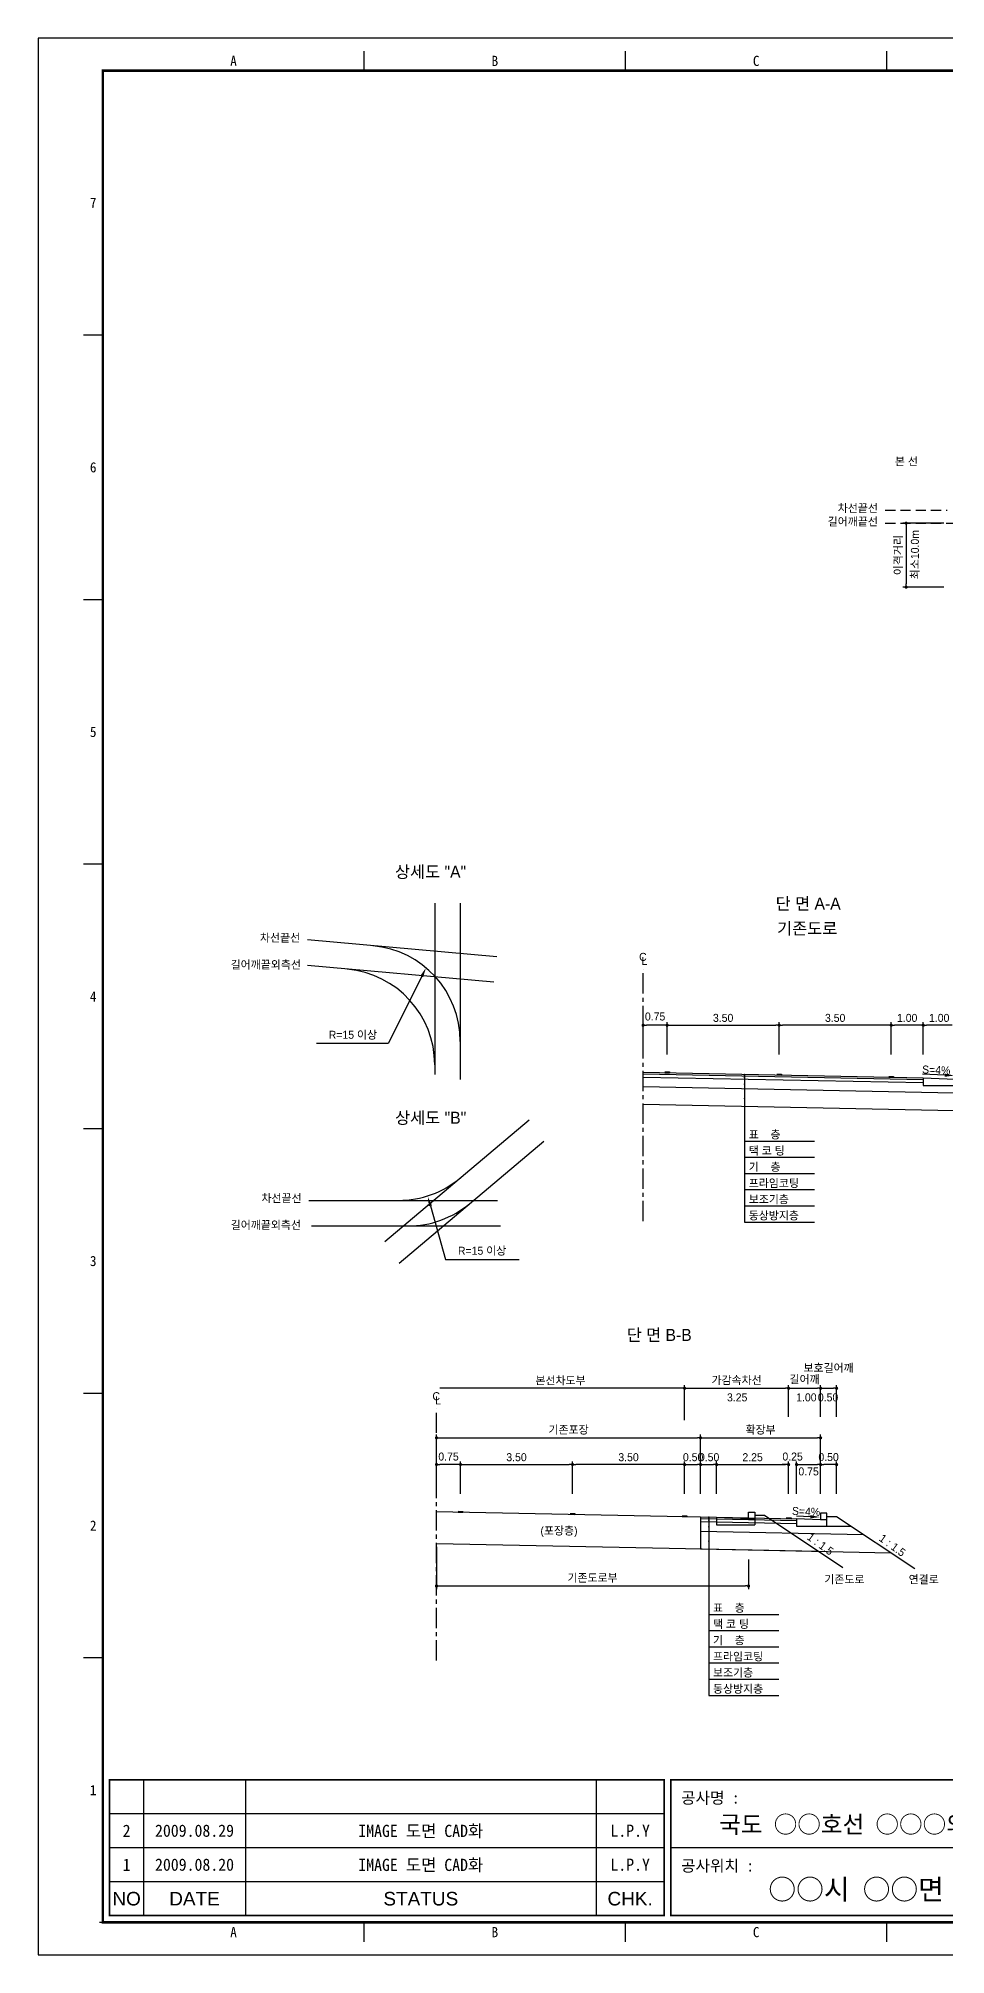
# Model space of a CAD drawing. Header units: millimetres. Extents: x 658 to 1081, y -42 to 257.
# Drawn here: x 657.9 to 799.6, y -42 to 257.4 of the extents above; entities that cross this region are included whole.
import ezdxf
from ezdxf.enums import TextEntityAlignment as Align

# ---------------------------------------------------------------- set-up
doc = ezdxf.new("R2010")
doc.units = ezdxf.units.MM
doc.linetypes.add('CENTER', pattern=[50.8, 31.75, -6.35, 6.35, -6.35])
doc.linetypes.add('HIDDEN', pattern=[9.525, 6.35, -3.175])
for name, color, linetype in [('CC-GSTR-0004', 4, 'Continuous'), ('CZ-DIMT-0002', 7, 'Continuous'), ('CZ-EXST-0002', 1, 'Continuous'), ('CZ-LIN1-0007', 7, 'Continuous'), ('CZ-LIN2-0003', 3, 'Continuous'), ('CZ-LINE-0001', 7, 'Continuous'), ('CZ-TEXT-BOX0', 7, 'Continuous'), ('TITLE', 7, 'Continuous')]:
    doc.layers.add(name, color=color, linetype=linetype)
doc.styles.add('견고딕', font='arial.ttf')
doc.styles.add('돋움', font='')
doc.styles.add('돋음체', font='')
doc.styles.get('돋움').set_extended_font_data('Dotum')
doc.styles.get('돋음체').set_extended_font_data('DotumChe')

# ---------------------------------------------------------------- blocks, each defined once
blk = doc.blocks.new('_Dot')
at = {"color": 0, "linetype": 'ByBlock', "lineweight": -2}
blk.add_line((-0.5, 0), (-1, 0), dxfattribs=at)
at = {"color": 0, "linetype": 'ByBlock', "const_width": 0.5}
blk.add_lwpolyline([(-0.25, 0, 1), (0.25, 0, 1)], format="xyb", close=True, dxfattribs=at)

msp = doc.modelspace()

# ---------------------------------------------------------------- hatches: boundary and pattern name
at = {"layer": 'CZ-LIN1-0007'}
for points in [[(756.49, 95.76), (756.49, 95.89), (755.74, 95.9), (755.74, 95.78)], [(773.99, 95.41), (773.99, 95.54), (773.24, 95.55), (773.24, 95.43)], [(791.49, 95.06), (791.49, 95.19), (790.74, 95.2), (790.74, 95.08)], [(724.22, 27.13), (724.22, 27.25), (723.47, 27.27), (723.47, 27.14)], [(741.72, 26.78), (741.72, 26.9), (740.97, 26.92), (740.97, 26.79)], [(759.22, 26.43), (759.22, 26.55), (758.47, 26.57), (758.47, 26.44)], [(775.47, 26.1), (775.47, 26.23), (774.72, 26.24), (774.72, 26.12)]]:
    msp.add_hatch(color=256, dxfattribs=at).paths.add_polyline_path(points)

# ---------------------------------------------------------------- linework, layer by layer
at = {"color": 0, "linetype": 'ByBlock', "lineweight": -2}
msp.add_line((758.59, 46.48), (758.34, 46.48), dxfattribs=at)
at = {"color": 0, "linetype": 'ByBlock', "const_width": 0.25}
msp.add_lwpolyline([(758.72, 46.48, 1), (758.97, 46.48, 1)], format="xyb", close=True, dxfattribs=at)
at = {"layer": 'CC-GSTR-0004'}
for p, q in [((796.12, 94.97), (796.12, 93.77)), ((796.12, 94.97), (801.12, 94.77)), ((796.12, 93.77), (802.12, 93.77))]:
    msp.add_line(p, q, dxfattribs=at)
msp.add_lwpolyline([(781.09, 25.94), (780.09, 25.94), (776.34, 26.09), (776.34, 24.94), (781.09, 24.94), (781.09, 26.94), (780.09, 26.94), (780.09, 25.94)], dxfattribs=at)
at = {"layer": 'CZ-EXST-0002'}
for p, q in [((719.82, 122.25), (719.82, 95.47)), ((723.81, 122.25), (723.81, 94.73)), ((729.52, 113.88), (699.93, 116.51)), ((729.03, 109.91), (699.93, 112.5)), ((712.03, 69.41), (734.58, 88.39)), ((714.24, 66.04), (736.84, 85.07)), ((700.15, 75.83), (729.63, 75.83)), ((700.57, 71.83), (730.11, 71.83)), ((720.09, 27.21), (763.84, 26.34)), ((768.84, 26.14), (768.84, 27.14)), ((768.84, 27.14), (769.84, 27.14)), ((769.84, 27.14), (769.84, 25.14)), ((763.84, 26.34), (763.84, 25.14)), ((763.84, 26.34), (768.84, 26.14)), ((763.84, 25.14), (769.84, 25.14)), ((768.84, 26.14), (769.84, 26.14)), ((769.84, 26.64), (771.34, 26.64)), ((771.34, 26.64), (783.55, 18.5)), ((720.09, 22.21), (779.77, 21.02))]:
    msp.add_line(p, q, dxfattribs=at)
at = {"layer": 'CZ-LIN1-0007'}
for p, q in [((755.74, 95.9), (756.49, 95.89)), ((756.49, 95.89), (756.49, 95.76)), ((755.74, 95.78), (756.49, 95.76)), ((773.24, 95.55), (773.99, 95.54)), ((773.24, 95.43), (773.99, 95.41)), ((773.99, 95.54), (773.99, 95.41)), ((790.74, 95.2), (791.49, 95.19)), ((790.74, 95.08), (791.49, 95.06)), ((791.49, 95.19), (791.49, 95.06)), ((723.47, 27.27), (724.22, 27.25)), ((723.47, 27.14), (724.22, 27.13)), ((724.22, 27.25), (724.22, 27.13)), ((740.97, 26.92), (741.72, 26.9)), ((740.97, 26.79), (741.72, 26.78)), ((741.72, 26.9), (741.72, 26.78)), ((758.47, 26.57), (759.22, 26.55)), ((758.47, 26.44), (759.22, 26.43)), ((759.22, 26.55), (759.22, 26.43)), ((774.72, 26.24), (775.47, 26.23)), ((774.72, 26.12), (775.47, 26.1)), ((775.47, 26.23), (775.47, 26.1))]:
    msp.add_line(p, q, dxfattribs=at)
at = {"layer": 'CZ-LIN2-0003'}
for p, q in [((752.37, 95.85), (796.12, 94.97)), ((752.37, 95.6), (796.12, 94.72)), ((752.37, 95.1), (796.12, 94.22)), ((752.37, 93.6), (807.79, 92.49)), ((752.37, 90.85), (812.05, 89.65)), ((761.34, 26.39), (761.34, 21.39)), ((761.34, 26.39), (776.34, 26.09)), ((761.34, 26.14), (776.34, 25.84)), ((761.34, 25.64), (776.34, 25.34)), ((761.34, 24.14), (786.81, 23.63)), ((781.09, 26.44), (782.59, 26.44)), ((781.09, 24.94), (784.84, 24.94)), ((782.59, 26.44), (794.8, 18.3)), ((761.34, 21.39), (791.06, 20.79))]:
    msp.add_line(p, q, dxfattribs=at)
for centre, start, end in [((708.81, 100.66), 0, 84.9204), ((704.82, 97), 0, 84.9204), ((714.18, 90.83), 270, 310.097), ((715.64, 86.83), 270, 310.097)]:
    msp.add_arc(centre, 15, start, end, dxfattribs=at)
at = {"layer": 'CZ-LINE-0001', "linetype": 'HIDDEN', "ltscale": 0.25}
for p, q in [((790.19, 183.63), (799.85, 183.63)), ((790.19, 181.63), (836.41, 181.63))]:
    msp.add_line(p, q, dxfattribs=at)
at = {"layer": 'CZ-LINE-0001'}
for p, q in [((799.35, 181.63), (792.96, 181.63)), ((793.46, 181.13), (793.46, 172.13)), ((799.35, 171.63), (792.96, 171.63)), ((752.37, 98.64), (752.37, 103.69)), ((755.62, 103.19), (752.87, 103.19)), ((756.12, 98.64), (756.12, 103.69)), ((756.12, 98.64), (756.12, 103.69)), ((756.62, 103.19), (773.12, 103.19)), ((773.62, 98.64), (773.62, 103.69)), ((773.62, 98.64), (773.62, 103.69)), ((790.62, 103.19), (774.12, 103.19)), ((791.12, 98.64), (791.12, 103.69)), ((791.12, 98.64), (791.12, 103.69)), ((795.62, 103.19), (791.62, 103.19)), ((796.12, 98.64), (796.12, 103.69)), ((796.12, 98.64), (796.12, 103.69)), ((800.62, 103.19), (796.62, 103.19)), ((768.22, 95.53), (768.22, 72.45)), ((768.22, 85.1), (779.15, 85.1)), ((768.22, 82.57), (779.15, 82.57)), ((768.22, 80.04), (779.15, 80.04)), ((768.22, 77.51), (779.15, 77.51)), ((768.22, 74.98), (779.15, 74.98)), ((768.22, 72.45), (779.15, 72.45)), ((758.34, 46.48), (720.59, 46.48)), ((758.84, 41.51), (758.84, 46.98)), ((758.84, 42.01), (758.84, 46.98)), ((759.34, 46.48), (774.59, 46.48)), ((775.09, 42.01), (775.09, 46.98)), ((775.09, 42.01), (775.09, 46.98)), ((775.59, 46.48), (779.59, 46.48)), ((780.09, 42.01), (780.09, 46.98)), ((780.09, 42.01), (780.09, 46.98)), ((780.59, 46.48), (782.09, 46.48)), ((782.59, 42.01), (782.59, 46.98)), ((720.09, 35.06), (720.09, 39.23)), ((761.34, 35.06), (761.34, 39.23)), ((761.34, 35.06), (761.34, 39.23)), ((780.09, 35.06), (780.09, 39.23)), ((720.59, 38.73), (760.84, 38.73)), ((761.84, 38.73), (779.59, 38.73)), ((720.09, 30.01), (720.09, 35.06)), ((723.34, 34.56), (720.59, 34.56)), ((723.84, 30.01), (723.84, 35.06)), ((723.84, 30.01), (723.84, 35.06)), ((724.34, 34.56), (740.84, 34.56)), ((741.34, 30.01), (741.34, 35.06)), ((741.34, 30.01), (741.34, 35.06)), ((758.34, 34.56), (741.84, 34.56)), ((758.84, 30.01), (758.84, 35.06)), ((758.84, 30.01), (758.84, 35.06)), ((759.34, 34.56), (760.84, 34.56)), ((761.34, 30.01), (761.34, 35.06)), ((761.34, 30.01), (761.34, 35.06)), ((761.84, 34.56), (763.34, 34.56)), ((763.84, 30.01), (763.84, 35.06)), ((763.84, 30.01), (763.84, 35.06)), ((764.34, 34.56), (774.59, 34.56)), ((774.59, 34.56), (774.09, 34.56)), ((775.09, 30.01), (775.09, 35.06)), ((775.09, 30.01), (775.09, 35.06)), ((776.34, 30.01), (776.34, 35.06)), ((776.34, 30.01), (776.34, 35.06)), ((776.84, 34.56), (777.34, 34.56)), ((776.84, 34.56), (779.59, 34.56)), ((780.09, 32.45), (780.09, 35.06)), ((780.09, 30.01), (780.09, 35.06)), ((782.09, 34.56), (780.59, 34.56)), ((782.59, 30.01), (782.59, 35.06)), ((762.63, 26.36), (762.63, -1.5)), ((720.09, 21.71), (720.09, 15.09)), ((768.84, 19.71), (768.84, 15.09)), ((720.59, 15.59), (768.34, 15.59)), ((762.63, 11.16), (773.56, 11.16)), ((762.63, 8.63), (773.56, 8.63)), ((762.63, 6.09), (773.56, 6.09)), ((762.63, 3.56), (773.56, 3.56)), ((762.63, 1.03), (773.56, 1.03)), ((762.63, -1.5), (773.56, -1.5))]:
    msp.add_line(p, q, dxfattribs=at)
at = {"layer": 'CZ-LINE-0001', "linetype": 'CENTER', "ltscale": 0.1}
for p, q in [((752.37, 72.57), (752.37, 111.95)), ((720.09, 3.93), (720.09, 43.32))]:
    msp.add_line(p, q, dxfattribs=at)
at = {"layer": 'CZ-LINE-0001'}
for points in [[(717.78, 110.81), (712.55, 100.34), (701.32, 100.34)], [(799.49, 95.39), (795.99, 95.53)], [(719.14, 74.97), (721.51, 66.6), (733, 66.6)], [(778.49, 26.41), (776.34, 26.49)]]:
    msp.add_lwpolyline(points, dxfattribs=at)
for centre, start, end in [((768.21, 94.78), 0, 180), ((768.21, 94.78), 0, 180), ((768.22, 95.47), 0, 180), ((768.22, 95.47), 0, 180), ((768.22, 95.47), 180, 0), ((768.22, 95.47), 180, 0), ((768.22, 95.27), 0, 180), ((768.22, 95.27), 0, 180), ((768.22, 95.27), 180, 0), ((768.22, 95.27), 180, 0), ((768.22, 95.03), 0, 180), ((768.22, 95.03), 0, 180), ((768.22, 95.03), 180, 0), ((768.22, 95.03), 180, 0), ((762.63, 26.3), 0, 180), ((762.63, 26.3), 0, 180), ((762.63, 26.3), 180, 0), ((762.63, 26.3), 180, 0), ((762.63, 26.1), 0, 180), ((762.63, 26.1), 0, 180), ((762.63, 26.1), 180, 0), ((762.63, 26.1), 180, 0), ((762.63, 25.86), 0, 180), ((762.63, 25.86), 0, 180), ((762.63, 25.86), 180, 0), ((762.63, 25.86), 180, 0), ((762.62, 25.61), 0, 180), ((762.62, 25.61), 0, 180), ((762.62, 25.61), 180, 0), ((762.62, 25.61), 180, 0), ((762.62, 24.82), 0, 180), ((762.62, 24.82), 0, 180), ((762.62, 24.82), 180, 0), ((762.62, 24.82), 180, 0), ((762.62, 22.58), 0, 180), ((762.62, 22.58), 0, 180), ((762.62, 22.58), 180, 0), ((762.62, 22.58), 180, 0)]:
    msp.add_arc(centre, 0.0625, start, end, dxfattribs=at)
at = {"layer": 'CZ-LINE-0001', "linetype": 'ByBlock'}
for centre, start, end in [((768.21, 94.78), 180, 0), ((768.21, 94.78), 180, 0), ((768.21, 93.98), 0, 180), ((768.21, 93.98), 0, 180), ((768.21, 93.98), 180, 0), ((768.21, 93.98), 180, 0), ((768.21, 91.75), 0, 180), ((768.21, 91.75), 0, 180), ((768.21, 91.75), 180, 0), ((768.21, 91.75), 180, 0)]:
    msp.add_arc(centre, 0.0625, start, end, dxfattribs=at)
at = {"layer": 'CZ-LINE-0001'}
for points in [[(717.56, 110.92), (718.45, 112.15), (718, 110.7)], [(799.5, 95.64), (800.99, 95.33), (799.48, 95.14)], [(718.9, 74.9), (718.73, 76.41), (719.38, 75.03)], [(778.5, 26.66), (779.98, 26.35), (778.48, 26.16)]]:
    msp.add_solid(points, dxfattribs=at)
at = {"layer": 'TITLE', "color": 7, "linetype": 'Continuous'}
for p, q in [((708.79, 252.33), (708.79, 255.35)), ((749.62, 252.33), (749.62, 255.35)), ((790.44, 252.33), (790.44, 255.35)), ((667.97, 211), (664.95, 211)), ((667.97, 169.67), (664.95, 169.67)), ((667.97, 128.34), (664.95, 128.34)), ((667.97, 87.01), (664.95, 87.01)), ((667.97, 45.68), (664.95, 45.68)), ((667.97, 4.35), (664.95, 4.35)), ((708.79, -40), (708.79, -36.97)), ((749.62, -40), (749.62, -36.97)), ((790.44, -40), (790.44, -36.97))]:
    msp.add_line(p, q, dxfattribs=at)
at = {"layer": 'TITLE', "ltscale": 150}
for p, q in [((674.34, -14.69), (674.34, -35.91)), ((690.25, -14.69), (690.25, -35.91)), ((745.03, -14.69), (745.03, -35.91)), ((755.64, -20), (669.03, -20)), ((755.64, -25.3), (669.03, -25.3)), ((843.31, -25.3), (756.7, -25.3)), ((755.64, -30.61), (669.03, -30.61))]:
    msp.add_line(p, q, dxfattribs=at)
at = {"layer": 'TITLE'}
msp.add_line((1076.33, -36.97), (667.47, -36.97), dxfattribs=at)
msp.add_lwpolyline([(657.89, -42.01), (1081.25, -42.01), (1081.25, 257.37), (657.89, 257.37)], close=True, dxfattribs=at)
at = {"layer": 'TITLE', "linetype": 'Continuous', "const_width": 0.403}
msp.add_lwpolyline([(667.97, -36.97), (667.97, 252.33), (1076.22, 252.33), (1076.22, -36.97)], close=True, dxfattribs=at)
at = {"layer": 'TITLE', "ltscale": 150, "const_width": 0.265}
for points in [[(669.03, -14.69), (755.64, -14.69), (755.64, -35.91), (669.03, -35.91)], [(756.7, -14.69), (843.31, -14.69), (843.31, -35.91), (756.7, -35.91)]]:
    msp.add_lwpolyline(points, close=True, dxfattribs=at)

# ---------------------------------------------------------------- block references
at = {"layer": 'CZ-LINE-0001', "xscale": 0.5, "yscale": 0.5, "zscale": 0.5}
for p, rotation in [((793.46, 181.63), 90), ((793.46, 171.63), 270), ((752.37, 103.19), 180), ((756.12, 103.19), 180), ((773.62, 103.19), 180), ((791.12, 103.19), 180), ((796.12, 103.19), 180), ((758.84, 46.48), 180), ((775.09, 46.48), 180), ((780.09, 46.48), 180), ((720.09, 38.73), 180), ((761.34, 38.73), 180), ((720.09, 34.56), 180), ((723.84, 34.56), 180), ((741.34, 34.56), 180), ((758.84, 34.56), 180), ((761.34, 34.56), 180), ((763.84, 34.56), 180), ((776.34, 34.56), 180), ((776.34, 34.56), 180), ((780.09, 34.56), 180), ((720.09, 15.59), 180)]:
    msp.add_blockref('_Dot', p, dxfattribs=dict(at, rotation=rotation))
for p in [(756.12, 103.19), (773.62, 103.19), (791.12, 103.19), (796.12, 103.19), (775.09, 46.48), (780.09, 46.48), (782.59, 46.48), (761.34, 38.73), (780.09, 38.73), (723.84, 34.56), (741.34, 34.56), (758.84, 34.56), (761.34, 34.56), (763.84, 34.56), (775.09, 34.56), (775.09, 34.56), (780.09, 34.56), (782.59, 34.56), (768.84, 15.59)]:
    msp.add_blockref('_Dot', p, dxfattribs=at)

# ---------------------------------------------------------------- texts
at = {"layer": 'CZ-DIMT-0002', "style": '돋움'}
for s, p in [('본 선', (793.5, 191.27)), ('길어깨끝선', (785.12, 181.87)), ('차선끝선', (785.91, 183.97)), ('차선끝선', (695.65, 116.85)), ('C', (752.33, 113.87)), ('L', (752.59, 113.22)), ('길어깨끝외측선', (693.42, 112.65)), ('R=15 이상', (707.03, 101.7)), ('차선끝선', (695.88, 76.17)), ('길어깨끝외측선', (693.43, 71.98)), ('R=15 이상', (727.22, 67.96)), ('C', (720.05, 45.24)), ('L', (720.32, 44.58))]:
    msp.add_text(s, height=1.25, dxfattribs=at).set_placement(p, align=Align.MIDDLE_CENTER)
msp.add_text('최소10.0m', height=1.25, rotation=90, dxfattribs=at).set_placement((795.45, 172.87))
for s, rotation, p in [('S=4%', 357.7094, (798.16, 96.2)), ('S=4%', 357.7094, (777.82, 27.24)), ('1 : 1.5', 323.8881, (780.06, 22.14)), ('1 : 1.5', 323.8881, (791.31, 21.94))]:
    msp.add_text(s, height=1.25, rotation=rotation, dxfattribs=at).set_placement(p, align=Align.MIDDLE_CENTER)
for s, p in [('표    층', (768.87, 85.49)), ('택 코 팅', (768.87, 82.96)), ('기    층', (768.87, 80.43)), ('프라임코팅', (768.87, 77.9)), ('보조기층', (768.87, 75.37)), ('동상방지층', (768.87, 72.84)), ('3.25', (765.47, 44.43)), ('1.00', (776.28, 44.43)), ('0.50', (779.67, 44.43)), ('(포장층)', (736.33, 23.6)), ('기존도로', (780.67, 15.99)), ('연결로', (793.85, 15.99)), ('표    층', (763.28, 11.55)), ('택 코 팅', (763.28, 9.02)), ('기    층', (763.28, 6.48)), ('프라임코팅', (763.28, 3.95)), ('보조기층', (763.28, 1.42)), ('동상방지층', (763.28, -1.11))]:
    msp.add_text(s, height=1.25, dxfattribs=at).set_placement(p)
at = {"layer": 'CZ-DIMT-0002', "insert": (739.47, 47.62), "char_height": 1.25, "attachment_point": 5, "style": '돋움'}
msp.add_mtext('본선차도부', dxfattribs=at)
at = {"layer": 'CZ-LINE-0001', "insert": (792.27, 176.63), "char_height": 1.25, "attachment_point": 5, "rotation": 90, "style": '돋움'}
msp.add_mtext('\\A1;이격거리', dxfattribs=at)
at = {"layer": 'CZ-LINE-0001', "char_height": 1.25, "attachment_point": 5, "style": '돋움'}
for s, insert in [('\\A1;0.75', (754.24, 104.55)), ('\\A1;3.50', (764.87, 104.33)), ('\\A1;3.50', (782.37, 104.33)), ('\\A1;1.00', (793.62, 104.33)), ('\\A1;1.00', (798.62, 104.33)), ('\\A1;가감속차선', (766.97, 47.68)), ('\\A1;길어깨', (777.59, 47.8)), ('\\A1;보호길어깨', (781.34, 49.59)), ('\\A1;기존포장', (740.72, 39.93)), ('\\A1;확장부', (770.72, 39.93)), ('\\A1;0.75', (721.97, 35.8)), ('\\A1;3.50', (732.59, 35.7)), ('\\A1;3.50', (750.09, 35.7)), ('\\A1;0.50', (760.18, 35.7)), ('\\A1;0.50', (762.68, 35.7)), ('\\A1;2.25', (769.47, 35.7)), ('\\A1;0.25', (775.72, 35.8)), ('\\A1;0.50', (781.34, 35.72)), ('\\A1;0.75', (778.22, 33.48)), ('\\A1;기존도로부', (744.47, 16.79))]:
    msp.add_mtext(s, dxfattribs=dict(at, insert=insert))
at = {"layer": 'CZ-TEXT-BOX0', "style": '돋움'}
for s, p in [('상세도 "A"', (719.16, 127.16)), ('단 면 A-A', (778.15, 122.2)), ('기존도로', (778, 118.3)), ('상세도 "B"', (719.18, 88.74)), ('단 면 B-B', (754.88, 54.81))]:
    msp.add_text(s, height=1.875, dxfattribs=at).set_placement(p, align=Align.MIDDLE_CENTER)
at = {"layer": 'TITLE', "color": 3, "linetype": 'Continuous', "style": '돋음체'}
for s, p in [('A', (688.38, 253.84)), ('B', (729.21, 253.84)), ('C', (770.03, 253.84)), ('7', (666.46, 231.67)), ('6', (666.46, 190.34)), ('5', (666.46, 149.01)), ('4', (666.46, 107.68)), ('3', (666.46, 66.35)), ('2', (666.46, 25.02)), ('1', (666.46, -16.3)), ('A', (688.38, -38.49)), ('B', (729.21, -38.49)), ('C', (770.03, -38.49))]:
    msp.add_text(s, height=1.59, dxfattribs=at).set_placement(p, align=Align.MIDDLE)
at = {"layer": 'TITLE', "style": '돋음체'}
for s, p in [('공사명 : ', (758.29, -18.41)), ('공사위치 :', (758.29, -29.02))]:
    msp.add_text(s, height=1.804, dxfattribs=at).set_placement(p)
at = {"layer": 'TITLE', "color": 7, "linetype": 'Continuous', "style": '돋음체'}
for s, height, p in [('국도 ○○호선 ○○○외 ○인 도로점용시설공사', 2.7, (802.51, -21.62)), ('○○시 ○○면 ○○리○○-○번지', 3.1832, (804.54, -31.78))]:
    msp.add_text(s, height=height, dxfattribs=at).set_placement(p, align=Align.MIDDLE)
at = {"layer": 'TITLE', "color": 1, "linetype": 'Continuous', "style": '돋음체'}
msp.add_text('2', height=1.91, dxfattribs=at).set_placement((671.68, -22.65), align=Align.MIDDLE)
at = {"layer": 'TITLE', "linetype": 'Continuous'}
for s, height, style, p in [('2009.08.29', 1.91, '돋음체', (682.29, -22.65)), ('L.P.Y', 1.91, '돋음체', (750.34, -22.65)), ('1', 1.91, '돋음체', (671.68, -27.96)), ('2009.08.20', 1.91, '돋음체', (682.29, -27.96)), ('L.P.Y', 1.91, '돋음체', (750.34, -27.96)), ('NO', 2.122, '견고딕', (671.68, -33.26)), ('DATE', 2.122, '견고딕', (682.29, -33.26)), ('STATUS', 2.122, '견고딕', (717.64, -33.26)), ('CHK.', 2.122, '견고딕', (750.34, -33.26))]:
    msp.add_text(s, height=height, dxfattribs=dict(at, style=style)).set_placement(p, align=Align.MIDDLE)
at = {"layer": 'TITLE', "style": '돋음체'}
for p in [(717.64, -22.65), (717.64, -27.96)]:
    msp.add_text('IMAGE 도면 CAD화', height=1.9099, dxfattribs=at).set_placement(p, align=Align.MIDDLE)

doc.saveas('drawing.dxf')
